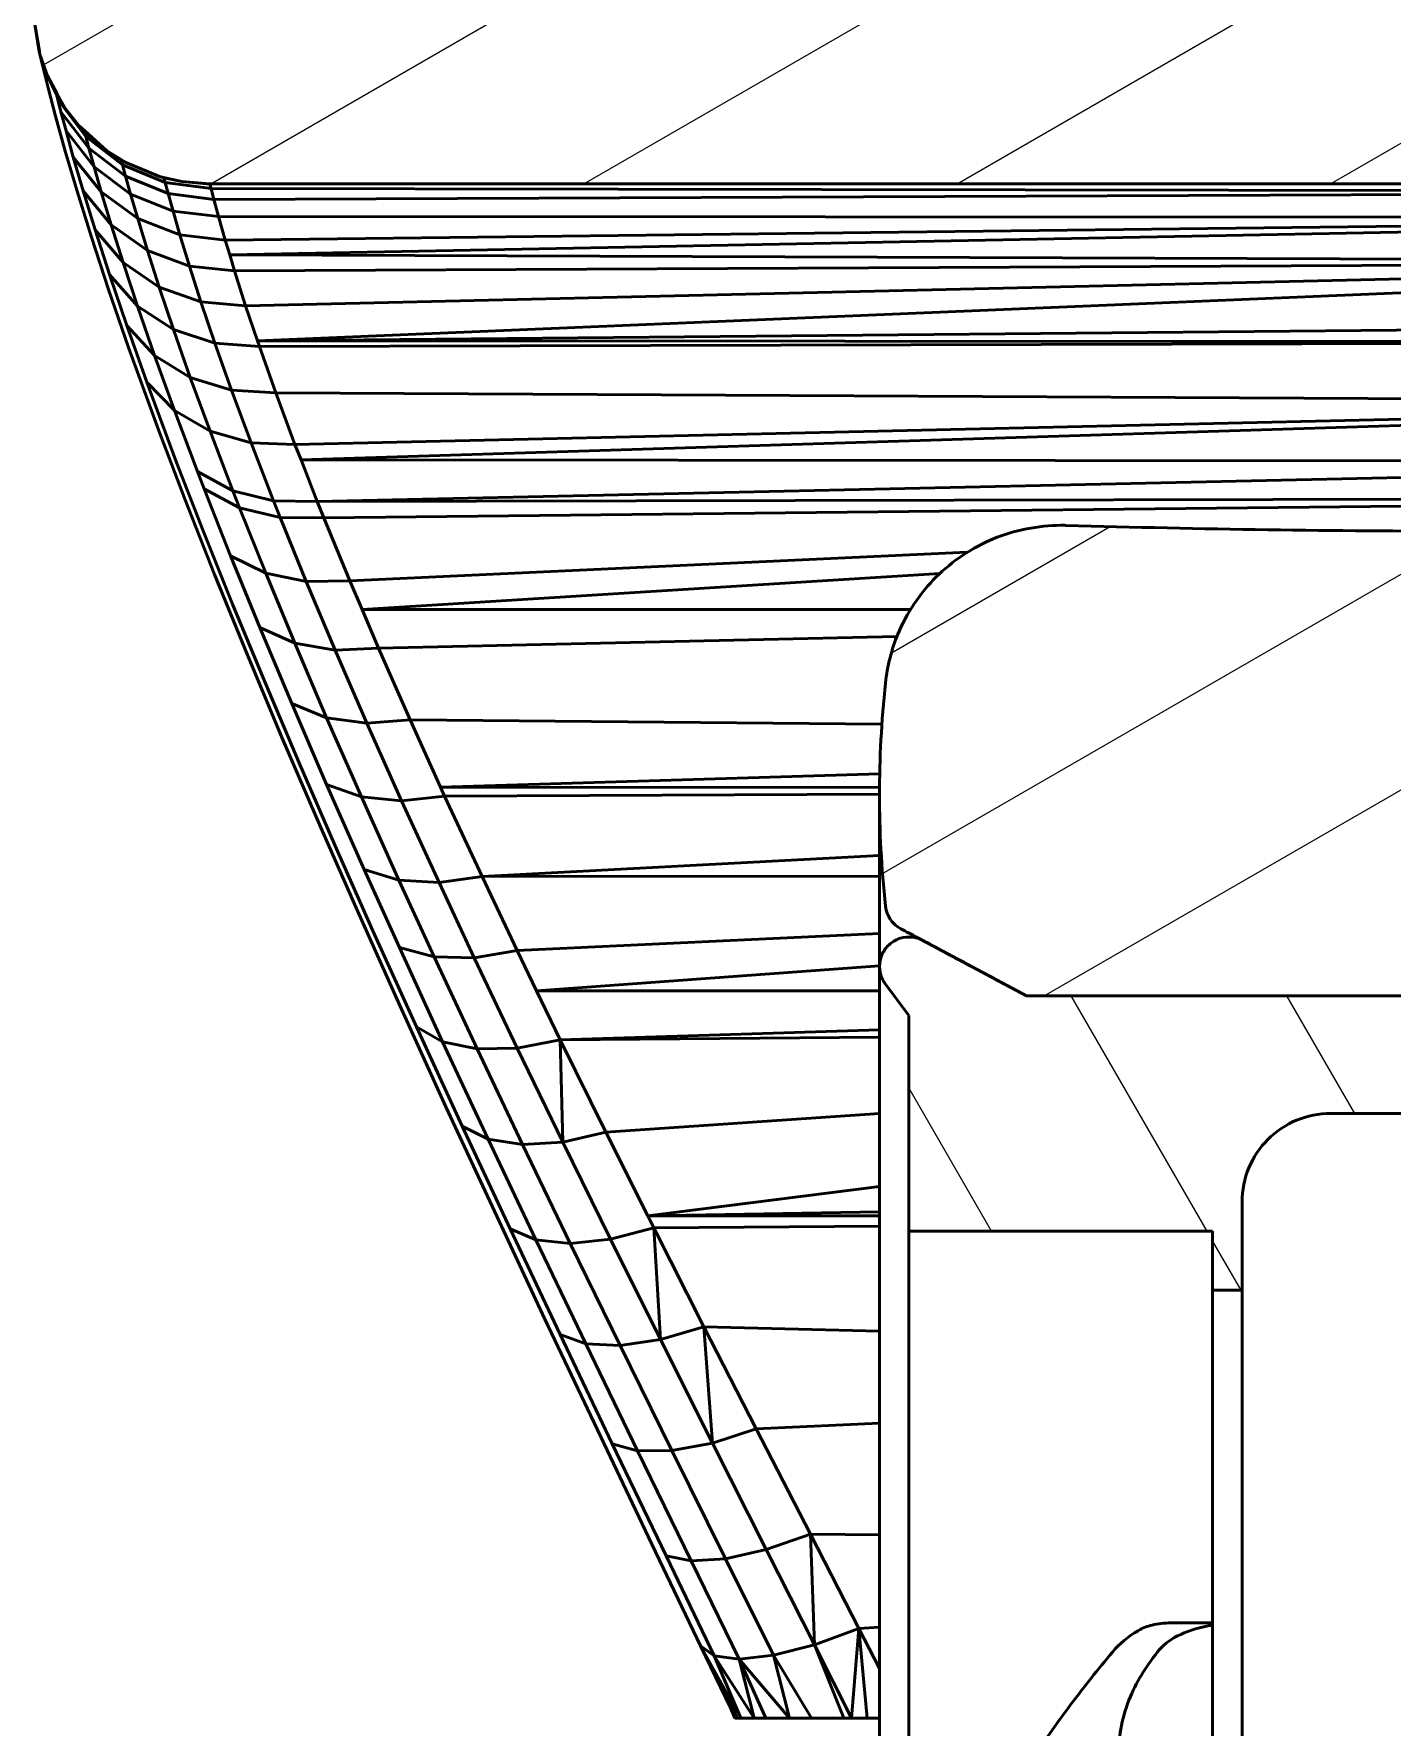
# Model space of a CAD drawing. Header units: millimetres. Extents: x -232 to 1390, y -69 to 653.
# Drawn here: x 88.99 to 112.1, y 298.16 to 326.96 of the extents above; entities that cross this region are included whole.
import ezdxf

# ---------------------------------------------------------------- set-up
doc = ezdxf.new("R2010")
doc.units = ezdxf.units.MM
doc.layers.add('Видимый контур (ГОСТ)', color=7, linetype='Continuous', lineweight=50)
doc.layers.add('Штриховка (ГОСТ)', color=7, linetype='Continuous', lineweight=18)
pattern_1 = [(30, (0, 0), (-1.5875, 2.74963), [])]

msp = doc.modelspace()

# ---------------------------------------------------------------- hatches: boundary and pattern name
at = {"layer": 'Штриховка (ГОСТ)'}
h = msp.add_hatch(dxfattribs=at)
h.set_pattern_fill('ANSI31', color=256, scale=25.4, angle=-15, style=0)
h.set_pattern_definition(pattern_1)
h.paths.add_polyline_path([(243.533, 332.223), (243.621, 332.092), (244.2, 331.053), (244.35, 330.694), (244.424, 330.362), (244.459, 330.201), (244.476, 329.93), (244.444, 329.639), (244.415, 329.363), (244.341, 329.101), (244.264, 328.939), (244.096, 328.587), (243.939, 328.364), (243.892, 328.317), (243.538, 327.96), (243.354, 327.828), (243.316, 327.802), (242.803, 327.553), (242.695, 327.521), (242.542, 327.477), (241.976, 327.412), (214.141, 327.412), (213.094, 327.346), (212.685, 327.269), (212.07, 327.153), (211.36, 326.938), (211.27, 326.9), (210.394, 326.53), (209.949, 326.272), (209.492, 326.008), (208.894, 325.571), (208.748, 325.439), (208.117, 324.866), (207.718, 324.401), (207.439, 324.075), (207.018, 323.464), (206.878, 323.206), (206.519, 322.542), (206.261, 321.88), (206.14, 321.571), (205.946, 320.856), (205.884, 320.468), (205.78, 319.824), (205.741, 319.012), (205.741, 315.86), (205.741, 313.661), (205.741, 312.003), (205.741, 311.233), (205.741, 309.84), (205.741, 308.694), (205.741, 307.715), (205.741, 306.779), (205.741, 305.899), (205.741, 305.113), (205.741, 304.395), (205.741, 303.412), (205.741, 302.731), (205.741, 302.09), (205.741, 301.479), (205.741, 299.59), (205.741, 298.979), (205.741, 298.419), (205.741, 298.386), (205.741, 298.317), (207.245, 298.317), (208.055, 298.317), (208.604, 298.317), (208.741, 298.317), (208.741, 298.633), (208.741, 299.276), (208.741, 301.2), (208.741, 301.843), (208.741, 302.515), (208.741, 303.229), (208.741, 304.234), (208.741, 304.989), (208.741, 305.816), (208.741, 306.744), (208.741, 307.712), (208.741, 308.755), (208.741, 309.986), (208.741, 311.498), (208.741, 312.32), (208.741, 314.166), (208.741, 316.675), (208.741, 320.412), (208.806, 321.131), (208.889, 321.444), (208.966, 321.736), (209.266, 322.393), (209.617, 322.911), (209.924, 323.23), (210.118, 323.432), (210.621, 323.804), (210.746, 323.867), (211.265, 324.13), (211.708, 324.267), (211.863, 324.314), (212.577, 324.408), (212.741, 324.412), (245.612, 324.412), (246.09, 324.45), (246.39, 324.531), (246.693, 324.613), (247.044, 324.775), (247.118, 324.827), (247.559, 325.129), (247.742, 325.308), (247.836, 325.398), (248.204, 325.902), (248.377, 326.247), (248.505, 326.669), (248.558, 326.845), (248.606, 327.228), (248.587, 327.447), (248.53, 328.102), (248.395, 328.543), (248.395, 328.543), (248.095, 329.524), (247.668, 330.545), (247.668, 330.545), (246.948, 332.269), (246.839, 332.45), (246.839, 332.45), (245.777, 334.221), (245.777, 334.221), (245.413, 334.829), (244.542, 335.9), (244.542, 335.9), (243.589, 337.073), (243.127, 337.514), (243.127, 337.514), (241.507, 339.06), (241.507, 339.06), (241.268, 339.288), (239.67, 340.512), (239.67, 340.512), (238.297, 341.564), (237.687, 341.951), (237.687, 341.951), (234.489, 343.979), (233.235, 344.648), (233.235, 344.648), (228.797, 347.019), (228.374, 347.214), (228.374, 347.214), (223.31, 349.546), (223.31, 349.546), (222.149, 350.081), (218.332, 351.61), (218.332, 351.61), (215.485, 352.751), (213.723, 353.335), (213.723, 353.335), (209.929, 354.593), (208.735, 354.96), (208.727, 354.962), (207.511, 355.295), (207.511, 352.19), (208.215, 351.985), (209.019, 351.734), (212.387, 350.657), (212.825, 350.5), (215.603, 349.505), (217.374, 348.8), (219.115, 348.107), (222.324, 346.718), (223.246, 346.319), (226.999, 344.559), (227.345, 344.384), (229.78, 343.144), (230.254, 342.903), (232.115, 341.867), (233.016, 341.365), (234.318, 340.564), (235.347, 339.931), (236.359, 339.237), (237.314, 338.582), (238.21, 337.888), (238.973, 337.298), (239.855, 336.518), (240.374, 336.059), (241.283, 335.123), (241.668, 334.726), (242.503, 333.698), (242.734, 333.414)])
h.paths.add_polyline_path([(124.773, 350.488), (126.323, 351.018), (128.575, 351.734), (129.378, 351.985), (129.955, 352.152), (130.083, 352.19), (130.083, 355.295), (129.915, 355.249), (128.867, 354.962), (128.859, 354.96), (127.665, 354.593), (123.87, 353.338), (123.87, 353.338), (122.243, 352.799), (119.262, 351.609), (119.262, 351.609), (115.59, 350.143), (114.285, 349.543), (114.285, 349.543), (109.22, 347.213), (109.219, 347.213), (108.797, 347.019), (105.902, 345.536), (104.357, 344.653), (104.357, 344.653), (101.684, 343.126), (99.917, 341.938), (99.917, 341.938), (98.302, 340.852), (97.91, 340.532), (97.91, 340.532), (96.094, 339.05), (96.093, 339.05), (95.589, 338.639), (94.481, 337.502), (94.481, 337.502), (93.4, 336.393), (93.042, 335.91), (93.042, 335.91), (91.798, 334.23), (91.798, 334.23), (91.622, 333.993), (90.793, 332.431), (90.793, 332.431), (90.176, 331.266), (89.921, 330.549), (89.921, 330.549), (89.206, 328.54), (89.206, 328.54), (89.096, 328.23), (88.989, 327.614), (88.988, 327.449), (88.987, 327.228), (89.081, 326.666), (89.09, 326.612), (89.217, 326.247), (89.386, 325.941), (89.518, 325.7), (89.758, 325.398), (89.855, 325.312), (90.224, 324.981), (90.474, 324.824), (90.55, 324.775), (91.127, 324.536), (91.2, 324.519), (91.504, 324.45), (91.982, 324.412), (124.853, 324.412), (125.57, 324.347), (125.731, 324.314), (125.885, 324.265), (126.418, 324.093), (126.849, 323.868), (126.973, 323.804), (127.549, 323.367), (127.674, 323.233), (127.976, 322.911), (128.31, 322.407), (128.375, 322.308), (128.627, 321.736), (128.701, 321.443), (128.804, 321.036), (128.853, 320.412), (128.853, 316.9), (128.853, 314.312), (128.853, 312.422), (128.853, 311.605), (128.853, 310.063), (128.853, 308.813), (128.853, 307.756), (128.853, 306.789), (128.853, 305.851), (128.853, 305.016), (128.853, 304.255), (128.853, 303.25), (128.853, 302.531), (128.853, 301.854), (128.853, 301.207), (128.853, 299.283), (128.853, 298.637), (128.853, 298.419), (128.853, 298.317), (129.538, 298.317), (131.853, 298.317), (131.853, 298.389), (131.853, 298.419), (131.853, 298.986), (131.853, 299.601), (131.853, 301.49), (131.853, 302.104), (131.853, 302.749), (131.853, 303.436), (131.853, 304.419), (131.853, 305.143), (131.853, 305.937), (131.853, 306.828), (131.853, 307.762), (131.853, 308.754), (131.853, 309.919), (131.853, 311.34), (131.853, 312.104), (131.853, 313.802), (131.853, 316.069), (131.853, 319.012), (131.788, 320.054), (131.716, 320.469), (131.648, 320.856), (131.354, 321.863), (130.941, 322.819), (130.721, 323.208), (130.576, 323.464), (129.965, 324.318), (129.883, 324.407), (129.258, 325.083), (128.848, 325.442), (128.7, 325.571), (127.842, 326.174), (127.648, 326.277), (126.922, 326.662), (126.325, 326.902), (126.233, 326.938), (125.223, 327.223), (124.91, 327.271), (124.194, 327.379), (123.453, 327.412), (95.618, 327.412), (95.346, 327.427), (94.9, 327.528), (94.79, 327.553), (94.539, 327.657), (94.247, 327.84), (94.056, 327.96), (93.853, 328.141), (93.709, 328.322), (93.498, 328.587), (93.367, 328.825), (93.328, 328.936), (93.179, 329.363), (93.134, 329.631), (93.135, 330.201), (93.17, 330.362), (93.244, 330.694), (93.394, 331.053), (94.063, 332.223), (94.16, 332.393), (95.051, 333.668), (95.082, 333.705), (96.083, 334.9), (96.307, 335.127), (97.272, 336.109), (97.739, 336.538), (99.228, 337.787), (99.377, 337.897), (100.986, 339.085), (101.23, 339.245), (103.063, 340.451), (103.27, 340.573), (105.476, 341.873), (105.78, 342.052), (107.817, 343.138), (108.865, 343.697), (110.252, 344.376), (112.146, 345.304), (115.269, 346.721), (115.903, 347.009), (119.583, 348.559), (120.218, 348.805), (123.034, 349.895)])
h.paths.add_polyline_path([(142.297, 346.317), (140.797, 346.317), (140.797, 346.283), (140.797, 344.875), (140.797, 315.317), (140.846, 315.008), (140.895, 314.699), (141.037, 314.42), (141.179, 314.141), (141.4, 313.92), (141.621, 313.699), (141.9, 313.557), (142.179, 313.415), (142.488, 313.366), (142.797, 313.317), (168.797, 313.317), (194.797, 313.317), (195.106, 313.366), (195.415, 313.415), (195.694, 313.557), (195.973, 313.699), (196.194, 313.92), (196.415, 314.141), (196.557, 314.42), (196.699, 314.699), (196.748, 315.008), (196.797, 315.317), (196.797, 344.875), (196.797, 346.283), (196.797, 346.317), (195.297, 346.317), (193.797, 346.317), (193.797, 346.283), (193.797, 344.895), (193.797, 316.817), (193.785, 316.74), (193.772, 316.662), (193.737, 316.593), (193.701, 316.523), (193.646, 316.468), (193.591, 316.412), (193.521, 316.377), (193.451, 316.341), (193.374, 316.329), (193.297, 316.317), (168.797, 316.317), (144.297, 316.317), (144.22, 316.329), (144.142, 316.341), (144.073, 316.377), (144.003, 316.412), (143.948, 316.468), (143.892, 316.523), (143.857, 316.593), (143.821, 316.662), (143.809, 316.74), (143.797, 316.817), (143.797, 344.895), (143.797, 346.317), (143.628, 346.317)])
h = msp.add_hatch(dxfattribs=at)
h.set_pattern_fill('ANSI31', color=256, scale=25.4, angle=-15, style=0)
h.set_pattern_definition(pattern_1)
edge = h.paths.add_edge_path()
edge.add_spline(control_points=[(123.276, 312.13), (123.344, 312.779), (123.376, 313.417), (123.376, 314.633), (123.344, 315.271), (123.276, 315.919)], knot_values=[7.808226, 7.808226, 7.808226, 7.808226, 7.990555, 7.990555, 8.172872, 8.172872, 8.172872, 8.172872], degree=3, periodic=0)
edge.add_spline(control_points=[(123.276, 315.919), (123.245, 316.206), (123.167, 316.503), (122.922, 317.094), (122.675, 317.464), (122.152, 317.987), (121.782, 318.234), (121.098, 318.518), (120.663, 318.604), (120.292, 318.604), (120.264, 318.604), (120.235, 318.604), (120.206, 318.603)], knot_values=[-0.413932, -0.413932, -0.413932, -0.413932, -0.333242, -0.333242, -0.222138, -0.222138, -0.11106, -0.11106, 0, 0, 0, 0.008562, 0.008562, 0.008562, 0.008562], degree=3, periodic=0)
edge.add_spline(control_points=[(120.206, 318.603), (117.901, 318.536), (115.622, 318.504), (111.129, 318.504), (108.85, 318.536), (106.546, 318.603)], knot_values=[69.302793, 69.302793, 69.302793, 69.302793, 69.976793, 69.976793, 70.650793, 70.650793, 70.650793, 70.650793], degree=3, periodic=0)
edge.add_spline(control_points=[(106.546, 318.603), (106.516, 318.604), (106.487, 318.604), (106.459, 318.604), (106.089, 318.604), (105.653, 318.518), (104.969, 318.234), (104.6, 317.987), (104.076, 317.464), (103.829, 317.094), (103.584, 316.503), (103.506, 316.206), (103.476, 315.919)], knot_values=[-0.008562, -0.008562, -0.008562, -0.008562, 0, 0, 0, 0.11106, 0.11106, 0.222138, 0.222138, 0.333242, 0.333242, 0.413932, 0.413932, 0.413932, 0.413932], degree=3, periodic=0)
edge.add_spline(control_points=[(103.476, 315.919), (103.407, 315.271), (103.376, 314.633), (103.376, 313.417), (103.407, 312.779), (103.476, 312.13)], knot_values=[2.480573, 2.480573, 2.480573, 2.480573, 2.66289, 2.66289, 2.845219, 2.845219, 2.845219, 2.845219], degree=3, periodic=0)
edge.add_spline(control_points=[(103.476, 312.13), (103.481, 312.083), (103.494, 312.033), (103.535, 311.935), (103.576, 311.873), (103.652, 311.797), (103.694, 311.765), (103.738, 311.742)], knot_values=[0.07914, 0.07914, 0.07914, 0.07914, 0.092591, 0.092591, 0.111111, 0.111111, 0.124936, 0.124936, 0.124936, 0.124936], degree=3, periodic=0)
edge.add_line((103.738, 311.742), (104.111, 311.542))
edge.add_line((104.111, 311.542), (105.876, 310.601))
edge.add_line((105.876, 310.601), (120.876, 310.601))
edge.add_line((120.876, 310.601), (122.64, 311.542))
edge.add_line((122.64, 311.542), (123.014, 311.742))
edge.add_spline(control_points=[(123.014, 311.742), (123.057, 311.765), (123.099, 311.797), (123.176, 311.873), (123.217, 311.935), (123.257, 312.033), (123.271, 312.083), (123.276, 312.13)], knot_values=[0.171332, 0.171332, 0.171332, 0.171332, 0.185156, 0.185156, 0.203676, 0.203676, 0.217127, 0.217127, 0.217127, 0.217127], degree=3, periodic=0)
edge = h.paths.add_edge_path()
edge.add_spline(control_points=[(123.276, 255.311), (123.344, 255.959), (123.376, 256.597), (123.376, 257.813), (123.344, 258.451), (123.276, 259.1)], knot_values=[2.480573, 2.480573, 2.480573, 2.480573, 2.66289, 2.66289, 2.845219, 2.845219, 2.845219, 2.845219], degree=3, periodic=0)
edge.add_spline(control_points=[(123.276, 259.1), (123.271, 259.147), (123.257, 259.197), (123.217, 259.295), (123.176, 259.357), (123.099, 259.433), (123.057, 259.465), (123.014, 259.488)], knot_values=[0.07914, 0.07914, 0.07914, 0.07914, 0.092591, 0.092591, 0.111111, 0.111111, 0.124936, 0.124936, 0.124936, 0.124936], degree=3, periodic=0)
edge.add_line((123.014, 259.488), (122.64, 259.688))
edge.add_line((122.64, 259.688), (120.876, 260.629))
edge.add_line((120.876, 260.629), (105.876, 260.629))
edge.add_line((105.876, 260.629), (104.111, 259.688))
edge.add_line((104.111, 259.688), (103.738, 259.488))
edge.add_spline(control_points=[(103.738, 259.488), (103.694, 259.465), (103.652, 259.433), (103.576, 259.357), (103.535, 259.295), (103.494, 259.197), (103.481, 259.147), (103.476, 259.1)], knot_values=[0.171332, 0.171332, 0.171332, 0.171332, 0.185156, 0.185156, 0.203676, 0.203676, 0.217127, 0.217127, 0.217127, 0.217127], degree=3, periodic=0)
edge.add_spline(control_points=[(103.476, 259.1), (103.407, 258.451), (103.376, 257.813), (103.376, 256.597), (103.407, 255.959), (103.476, 255.311)], knot_values=[7.808226, 7.808226, 7.808226, 7.808226, 7.990555, 7.990555, 8.172872, 8.172872, 8.172872, 8.172872], degree=3, periodic=0)
edge.add_spline(control_points=[(103.476, 255.311), (103.506, 255.024), (103.584, 254.727), (103.829, 254.136), (104.076, 253.767), (104.6, 253.243), (104.969, 252.996), (105.653, 252.712), (106.089, 252.626), (106.459, 252.626), (106.487, 252.626), (106.516, 252.626), (106.546, 252.627)], knot_values=[-0.413932, -0.413932, -0.413932, -0.413932, -0.333242, -0.333242, -0.222138, -0.222138, -0.11106, -0.11106, 0, 0, 0, 0.008562, 0.008562, 0.008562, 0.008562], degree=3, periodic=0)
edge.add_spline(control_points=[(106.546, 252.627), (108.85, 252.694), (111.129, 252.726), (115.622, 252.726), (117.901, 252.694), (120.206, 252.627)], knot_values=[69.302793, 69.302793, 69.302793, 69.302793, 69.976793, 69.976793, 70.650793, 70.650793, 70.650793, 70.650793], degree=3, periodic=0)
edge.add_spline(control_points=[(120.206, 252.627), (120.235, 252.626), (120.264, 252.626), (120.292, 252.626), (120.663, 252.626), (121.098, 252.712), (121.782, 252.996), (122.152, 253.243), (122.675, 253.767), (122.922, 254.136), (123.167, 254.727), (123.245, 255.024), (123.276, 255.311)], knot_values=[-0.008562, -0.008562, -0.008562, -0.008562, 0, 0, 0, 0.11106, 0.11106, 0.222138, 0.222138, 0.333242, 0.333242, 0.413932, 0.413932, 0.413932, 0.413932], degree=3, periodic=0)
h = msp.add_hatch(dxfattribs=at)
h.set_pattern_fill('ANSI31', color=256, scale=25.4, angle=75.0002, style=0)
h.set_pattern_definition([(120.0002, (0, 0), (-2.749626, -1.587508), [])])
edge = h.paths.add_edge_path()
edge.add_line((103.876, 306.598), (109.043, 306.598))
edge.add_line((109.043, 306.598), (109.043, 305.597))
edge.add_line((109.043, 305.597), (109.543, 305.597))
edge.add_line((109.543, 305.597), (109.543, 307.098))
edge.add_spline(control_points=[(109.543, 307.098), (109.543, 307.284), (109.587, 307.502), (109.729, 307.844), (109.852, 308.029), (110.114, 308.291), (110.298, 308.414), (110.641, 308.556), (110.858, 308.6), (111.043, 308.6)], knot_values=[-0.222225, -0.222225, -0.222225, -0.222225, -0.166634, -0.166634, -0.111066, -0.111066, -0.055524, -0.055524, 0, 0, 0, 0], degree=3, periodic=0)
edge.add_line((111.043, 308.6), (122.876, 308.6))
edge.add_line((122.876, 308.6), (122.876, 310.268))
edge.add_line((122.876, 310.268), (123.275, 310.8))
edge.add_spline(control_points=[(123.275, 310.8), (123.301, 310.835), (123.322, 310.873), (123.361, 310.967), (123.376, 311.039), (123.376, 311.163), (123.361, 311.235), (123.314, 311.35), (123.273, 311.411), (123.186, 311.498), (123.124, 311.54), (123.01, 311.587), (122.937, 311.601), (122.876, 311.601), (122.814, 311.601), (122.741, 311.587), (122.67, 311.557), (122.655, 311.55), (122.64, 311.542)], knot_values=[-0.104397, -0.104397, -0.104397, -0.104397, -0.092594, -0.092594, -0.074068, -0.074068, -0.055543, -0.055543, -0.037023, -0.037023, -0.018509, -0.018509, 0, 0, 0, 0.018509, 0.018509, 0.023198, 0.023198, 0.023198, 0.023198], degree=3, periodic=0)
edge.add_line((122.64, 311.542), (120.876, 310.601))
edge.add_line((120.876, 310.601), (105.876, 310.601))
edge.add_line((105.876, 310.601), (104.111, 311.542))
edge.add_spline(control_points=[(104.111, 311.542), (104.096, 311.55), (104.081, 311.557), (104.01, 311.587), (103.937, 311.601), (103.876, 311.601), (103.814, 311.601), (103.741, 311.587), (103.627, 311.54), (103.566, 311.498), (103.478, 311.411), (103.437, 311.35), (103.39, 311.235), (103.376, 311.163), (103.376, 311.039), (103.39, 310.967), (103.429, 310.873), (103.45, 310.835), (103.476, 310.8)], knot_values=[-0.023198, -0.023198, -0.023198, -0.023198, -0.018509, -0.018509, 0, 0, 0, 0.018509, 0.018509, 0.037023, 0.037023, 0.055543, 0.055543, 0.074068, 0.074068, 0.092594, 0.092594, 0.104397, 0.104397, 0.104397, 0.104397], degree=3, periodic=0)
edge.add_line((103.476, 310.8), (103.876, 310.268))
edge.add_line((103.876, 310.268), (103.876, 306.598))
edge = h.paths.add_edge_path()
edge.add_line((109.043, 264.632), (103.876, 264.632))
edge.add_line((103.876, 264.632), (103.876, 260.962))
edge.add_line((103.876, 260.962), (103.476, 260.43))
edge.add_spline(control_points=[(103.476, 260.43), (103.45, 260.395), (103.429, 260.357), (103.39, 260.263), (103.376, 260.191), (103.376, 260.067), (103.39, 259.995), (103.437, 259.88), (103.478, 259.819), (103.566, 259.732), (103.627, 259.69), (103.741, 259.643), (103.814, 259.629), (103.876, 259.629), (103.937, 259.629), (104.01, 259.643), (104.081, 259.673), (104.096, 259.68), (104.111, 259.688)], knot_values=[-0.104397, -0.104397, -0.104397, -0.104397, -0.092594, -0.092594, -0.074068, -0.074068, -0.055543, -0.055543, -0.037023, -0.037023, -0.018509, -0.018509, 0, 0, 0, 0.018509, 0.018509, 0.023198, 0.023198, 0.023198, 0.023198], degree=3, periodic=0)
edge.add_line((104.111, 259.688), (105.876, 260.629))
edge.add_line((105.876, 260.629), (120.876, 260.629))
edge.add_line((120.876, 260.629), (122.64, 259.688))
edge.add_spline(control_points=[(122.64, 259.688), (122.655, 259.68), (122.67, 259.673), (122.741, 259.643), (122.814, 259.629), (122.876, 259.629), (122.937, 259.629), (123.01, 259.643), (123.124, 259.69), (123.186, 259.732), (123.273, 259.819), (123.314, 259.88), (123.361, 259.995), (123.376, 260.067), (123.376, 260.191), (123.361, 260.263), (123.322, 260.357), (123.301, 260.395), (123.275, 260.43)], knot_values=[-0.023198, -0.023198, -0.023198, -0.023198, -0.018509, -0.018509, 0, 0, 0, 0.018509, 0.018509, 0.037023, 0.037023, 0.055543, 0.055543, 0.074068, 0.074068, 0.092594, 0.092594, 0.104397, 0.104397, 0.104397, 0.104397], degree=3, periodic=0)
edge.add_line((123.275, 260.43), (122.876, 260.962))
edge.add_line((122.876, 260.962), (122.876, 262.63))
edge.add_line((122.876, 262.63), (111.043, 262.63))
edge.add_spline(control_points=[(111.043, 262.63), (110.858, 262.63), (110.641, 262.674), (110.298, 262.816), (110.114, 262.939), (109.852, 263.201), (109.729, 263.386), (109.587, 263.728), (109.543, 263.946), (109.543, 264.132)], knot_values=[0, 0, 0, 0, 0.055524, 0.055524, 0.111066, 0.111066, 0.166634, 0.166634, 0.222225, 0.222225, 0.222225, 0.222225], degree=3, periodic=0)
edge.add_line((109.543, 264.132), (109.543, 265.633))
edge.add_line((109.543, 265.633), (109.043, 265.633))
edge.add_line((109.043, 265.633), (109.043, 264.632))

# ---------------------------------------------------------------- linework, layer by layer
at = {"layer": 'Видимый контур (ГОСТ)'}
for p, q in [((88.987, 327.228), (89.081, 326.666)), ((88.987, 327.228), (89.077, 326.662)), ((89.098, 326.573), (89.077, 326.662)), ((89.09, 326.612), (89.077, 326.662)), ((89.081, 326.666), (89.09, 326.612)), ((89.09, 326.612), (89.217, 326.247)), ((89.15, 326.36), (89.098, 326.573)), ((89.236, 326.023), (89.15, 326.36)), ((89.217, 326.247), (89.386, 325.941)), ((89.372, 325.93), (89.217, 326.247)), ((89.357, 325.564), (89.236, 326.023)), ((89.394, 325.844), (89.372, 325.93)), ((89.518, 325.7), (89.372, 325.93)), ((89.386, 325.941), (89.518, 325.7)), ((89.448, 325.638), (89.394, 325.844)), ((89.394, 325.844), (89.87, 325.218)), ((89.523, 324.969), (89.357, 325.564)), ((89.535, 325.312), (89.448, 325.638)), ((89.448, 325.638), (89.924, 325.018)), ((89.518, 325.7), (89.758, 325.398)), ((89.659, 324.868), (89.535, 325.312)), ((89.535, 325.312), (90.011, 324.704)), ((89.758, 325.398), (89.855, 325.312)), ((89.848, 325.301), (89.758, 325.398)), ((89.87, 325.218), (89.848, 325.301)), ((90.224, 324.981), (89.848, 325.301)), ((89.855, 325.312), (90.224, 324.981)), ((89.924, 325.018), (89.87, 325.218)), ((89.87, 325.218), (90.493, 324.737)), ((89.723, 324.289), (89.523, 324.969)), ((90.011, 324.704), (89.924, 325.018)), ((89.924, 325.018), (90.546, 324.544)), ((90.224, 324.981), (90.474, 324.824)), ((90.472, 324.817), (90.224, 324.981)), ((89.827, 324.291), (89.659, 324.868)), ((89.659, 324.868), (90.135, 324.274)), ((90.135, 324.274), (90.011, 324.704)), ((90.011, 324.704), (90.632, 324.239)), ((90.493, 324.737), (90.472, 324.817)), ((90.55, 324.775), (90.472, 324.817)), ((90.474, 324.824), (90.55, 324.775)), ((90.546, 324.544), (90.493, 324.737)), ((90.493, 324.737), (91.221, 324.435)), ((90.55, 324.775), (91.127, 324.536)), ((90.632, 324.239), (90.546, 324.544)), ((90.546, 324.544), (91.272, 324.246)), ((91.127, 324.536), (91.2, 324.519)), ((91.2, 324.513), (91.127, 324.536)), ((91.2, 324.519), (91.504, 324.45)), ((91.221, 324.435), (91.2, 324.513)), ((91.504, 324.45), (91.2, 324.513)), ((91.272, 324.246), (91.221, 324.435)), ((91.221, 324.435), (92.002, 324.332)), ((91.504, 324.45), (91.982, 324.412)), ((91.504, 324.45), (91.982, 324.409)), ((124.853, 324.412), (91.982, 324.412)), ((91.982, 324.409), (91.982, 324.412)), ((124.853, 324.412), (91.982, 324.409)), ((92.002, 324.332), (91.982, 324.409)), ((92.051, 324.147), (92.002, 324.332)), ((124.853, 324.28), (92.002, 324.332)), ((89.968, 323.504), (89.723, 324.289)), ((90.03, 323.631), (89.827, 324.291)), ((89.827, 324.291), (90.303, 323.715)), ((90.303, 323.715), (90.135, 324.274)), ((90.135, 324.274), (90.754, 323.822)), ((90.754, 323.822), (90.632, 324.239)), ((90.632, 324.239), (91.355, 323.949)), ((91.272, 324.246), (91.355, 323.949)), ((91.272, 324.246), (92.051, 324.147)), ((124.853, 324.28), (92.051, 324.147)), ((92.062, 324.105), (92.051, 324.147)), ((92.131, 323.854), (92.062, 324.105)), ((90.919, 323.28), (90.754, 323.822)), ((90.754, 323.822), (91.473, 323.542)), ((91.473, 323.542), (91.355, 323.949)), ((91.355, 323.949), (92.131, 323.854)), ((92.245, 323.454), (92.131, 323.854)), ((124.853, 323.837), (92.131, 323.854)), ((124.853, 323.837), (92.245, 323.454)), ((92.32, 323.206), (124.853, 323.837)), ((90.259, 322.617), (89.968, 323.504)), ((90.275, 322.868), (90.03, 323.631)), ((90.03, 323.631), (90.505, 323.075)), ((90.505, 323.075), (90.303, 323.715)), ((90.303, 323.715), (90.919, 323.28)), ((91.473, 323.542), (91.635, 323.013)), ((91.473, 323.542), (92.245, 323.454)), ((92.32, 323.206), (92.245, 323.454)), ((91.119, 322.657), (90.919, 323.28)), ((90.919, 323.28), (91.635, 323.013)), ((92.401, 322.934), (92.32, 323.206)), ((124.853, 323.088), (92.32, 323.206)), ((90.567, 322.004), (90.275, 322.868)), ((90.275, 322.868), (90.75, 322.333)), ((90.75, 322.333), (90.505, 323.075)), ((90.505, 323.075), (91.119, 322.657)), ((91.83, 322.405), (91.635, 323.013)), ((91.635, 323.013), (92.401, 322.934)), ((124.853, 323.088), (92.401, 322.934)), ((92.591, 322.337), (92.401, 322.934)), ((124.853, 323.088), (92.591, 322.337)), ((92.791, 321.744), (124.853, 323.088)), ((90.599, 321.629), (90.259, 322.617)), ((91.361, 321.936), (91.119, 322.657)), ((91.119, 322.657), (91.83, 322.405)), ((91.041, 321.493), (90.75, 322.333)), ((90.75, 322.333), (91.361, 321.936)), ((91.83, 322.405), (92.068, 321.701)), ((91.83, 322.405), (92.591, 322.337)), ((92.791, 321.744), (92.591, 322.337)), ((90.908, 321.041), (90.567, 322.004)), ((90.567, 322.004), (91.041, 321.493)), ((92.791, 321.744), (124.853, 322.037)), ((91.649, 321.118), (91.361, 321.936)), ((91.361, 321.936), (92.068, 321.701)), ((92.824, 321.645), (92.791, 321.744)), ((92.791, 321.744), (124.853, 321.724)), ((124.853, 321.724), (92.824, 321.645)), ((90.992, 320.541), (90.599, 321.629)), ((91.38, 320.555), (91.041, 321.493)), ((91.041, 321.493), (91.649, 321.118)), ((92.351, 320.902), (92.068, 321.701)), ((92.068, 321.701), (92.824, 321.645)), ((93.102, 320.86), (92.824, 321.645)), ((91.301, 319.978), (90.908, 321.041)), ((90.908, 321.041), (91.38, 320.555)), ((91.985, 320.203), (91.649, 321.118)), ((91.649, 321.118), (92.351, 320.902)), ((92.683, 320.008), (92.351, 320.902)), ((92.351, 320.902), (93.102, 320.86)), ((93.43, 319.981), (93.102, 320.86)), ((124.853, 320.694), (93.102, 320.86)), ((91.771, 319.519), (91.38, 320.555)), ((91.38, 320.555), (91.985, 320.203)), ((124.853, 320.694), (93.43, 319.981)), ((93.533, 319.717), (124.853, 320.694)), ((91.108, 320.229), (90.992, 320.541)), ((91.561, 319.038), (91.108, 320.229)), ((91.416, 319.674), (91.301, 319.978)), ((92.373, 319.192), (91.985, 320.203)), ((91.985, 320.203), (92.683, 320.008)), ((92.683, 320.008), (93.067, 319.018)), ((92.683, 320.008), (93.43, 319.981)), ((93.533, 319.717), (93.43, 319.981)), ((93.809, 319.009), (93.533, 319.717)), ((93.533, 319.717), (124.853, 319.693)), ((93.809, 319.009), (124.853, 319.693)), ((91.868, 318.509), (91.416, 319.674)), ((91.886, 319.222), (91.771, 319.519)), ((91.771, 319.519), (92.373, 319.192)), ((92.335, 318.084), (91.886, 319.222)), ((91.886, 319.222), (92.487, 318.901)), ((92.487, 318.901), (92.373, 319.192)), ((92.373, 319.192), (93.067, 319.018)), ((92.063, 317.766), (91.561, 319.038)), ((92.933, 317.79), (92.487, 318.901)), ((92.487, 318.901), (93.18, 318.734)), ((93.18, 318.734), (93.067, 319.018)), ((93.067, 319.018), (93.809, 319.009)), ((124.853, 319.071), (93.809, 319.009)), ((93.921, 318.73), (93.809, 319.009)), ((124.853, 319.071), (93.921, 318.73)), ((93.623, 317.646), (93.18, 318.734)), ((93.18, 318.734), (93.921, 318.73)), ((94.361, 317.661), (93.921, 318.73)), ((92.367, 317.264), (91.868, 318.509)), ((92.832, 316.866), (92.335, 318.084)), ((92.335, 318.084), (92.933, 317.79)), ((104.867, 318.147), (94.361, 317.661)), ((92.614, 316.414), (92.063, 317.766)), ((93.427, 316.599), (92.933, 317.79)), ((92.933, 317.79), (93.623, 317.646)), ((94.571, 317.17), (104.401, 317.787)), ((93.623, 317.646), (94.361, 317.661)), ((93.623, 317.646), (94.115, 316.48)), ((94.571, 317.17), (94.361, 317.661)), ((92.915, 315.94), (92.367, 317.264)), ((94.571, 317.17), (103.902, 317.173)), ((94.85, 316.515), (94.571, 317.17)), ((93.376, 315.571), (92.832, 316.866)), ((92.832, 316.866), (93.427, 316.599)), ((93.969, 315.331), (93.427, 316.599)), ((93.427, 316.599), (94.115, 316.48)), ((103.671, 316.711), (94.85, 316.515)), ((93.214, 314.984), (92.614, 316.414)), ((94.115, 316.48), (94.85, 316.515)), ((94.655, 315.237), (94.115, 316.48)), ((95.388, 315.294), (94.85, 316.515)), ((93.51, 314.538), (92.915, 315.94)), ((93.969, 314.198), (93.376, 315.571)), ((93.376, 315.571), (93.969, 315.331)), ((94.56, 313.987), (93.969, 315.331)), ((93.969, 315.331), (94.655, 315.237)), ((94.655, 315.237), (95.388, 315.294)), ((94.655, 315.237), (95.244, 313.919)), ((95.907, 314.15), (95.388, 315.294)), ((103.416, 315.224), (95.388, 315.294)), ((93.863, 313.477), (93.214, 314.984)), ((94.154, 313.059), (93.51, 314.538)), ((95.907, 314.15), (103.379, 314.379)), ((94.61, 312.749), (93.969, 314.198)), ((93.969, 314.198), (94.56, 313.987)), ((95.198, 312.567), (94.56, 313.987)), ((94.56, 313.987), (95.244, 313.919)), ((95.244, 313.919), (95.976, 313.998)), ((95.976, 313.998), (95.907, 314.15)), ((95.907, 314.15), (103.376, 314.144)), ((103.376, 314.031), (95.976, 313.998)), ((96.613, 312.628), (95.976, 313.998)), ((103.376, 314.025), (103.376, 311.101)), ((95.881, 312.526), (95.244, 313.919)), ((94.47, 312.096), (93.863, 313.477)), ((94.756, 311.704), (94.154, 313.059)), ((96.613, 312.628), (103.376, 312.987)), ((95.209, 311.421), (94.61, 312.749)), ((94.61, 312.749), (95.198, 312.567)), ((95.796, 311.266), (95.198, 312.567)), ((95.198, 312.567), (95.881, 312.526)), ((95.881, 312.526), (96.613, 312.628)), ((96.478, 311.249), (95.881, 312.526)), ((103.376, 312.637), (96.613, 312.628)), ((97.21, 311.371), (96.613, 312.628)), ((95.214, 310.434), (94.47, 312.096)), ((95.495, 310.073), (94.756, 311.704)), ((103.376, 311.659), (97.21, 311.371)), ((95.943, 309.821), (95.209, 311.421)), ((95.209, 311.421), (95.796, 311.266)), ((96.478, 311.249), (97.21, 311.371)), ((97.541, 310.688), (97.21, 311.371)), ((105.876, 310.601), (104.111, 311.542)), ((96.529, 309.697), (95.796, 311.266)), ((95.796, 311.266), (96.478, 311.249)), ((96.478, 311.249), (97.212, 309.709)), ((97.541, 310.688), (103.376, 311.11)), ((103.376, 311.101), (103.376, 260.129)), ((103.476, 310.8), (103.876, 310.268)), ((97.944, 309.855), (97.541, 310.688)), ((97.541, 310.688), (103.376, 310.686)), ((120.876, 310.601), (105.876, 310.601)), ((105.876, 310.601), (120.876, 310.601)), ((95.999, 308.714), (95.214, 310.434)), ((103.876, 310.268), (103.876, 306.598)), ((96.273, 308.384), (95.495, 310.073)), ((95.495, 310.073), (95.943, 309.821)), ((97.944, 309.855), (103.376, 310.021)), ((103.376, 309.9), (97.944, 309.855)), ((96.718, 308.164), (95.943, 309.821)), ((95.943, 309.821), (96.529, 309.697)), ((96.529, 309.697), (97.212, 309.709)), ((97.302, 308.072), (96.529, 309.697)), ((97.212, 309.709), (97.944, 309.855)), ((97.985, 308.112), (97.212, 309.709)), ((98.72, 308.283), (97.944, 309.855)), ((97.944, 309.855), (97.985, 308.112)), ((96.823, 306.937), (95.999, 308.714)), ((103.376, 308.602), (98.72, 308.283)), ((111.043, 308.6), (122.876, 308.6)), ((97.089, 306.638), (96.273, 308.384)), ((96.273, 308.384), (96.718, 308.164)), ((97.985, 308.112), (98.72, 308.283)), ((99.433, 306.859), (98.72, 308.283)), ((97.53, 306.452), (96.718, 308.164)), ((96.718, 308.164), (97.302, 308.072)), ((97.302, 308.072), (97.985, 308.112)), ((98.113, 306.391), (97.302, 308.072)), ((97.985, 308.112), (98.798, 306.461)), ((99.433, 306.859), (103.376, 307.358)), ((109.543, 305.597), (109.543, 307.098)), ((97.683, 305.104), (96.823, 306.937)), ((99.433, 306.859), (103.376, 306.926)), ((99.535, 306.655), (99.433, 306.859)), ((99.433, 306.859), (103.376, 306.858)), ((97.942, 304.838), (97.089, 306.638)), ((97.089, 306.638), (97.53, 306.452)), ((98.378, 304.684), (97.53, 306.452)), ((97.53, 306.452), (98.113, 306.391)), ((98.113, 306.391), (98.798, 306.461)), ((98.798, 306.461), (99.535, 306.655)), ((99.647, 304.755), (98.798, 306.461)), ((103.376, 306.685), (99.535, 306.655)), ((100.388, 304.973), (99.535, 306.655)), ((99.535, 306.655), (99.647, 304.755)), ((103.876, 306.598), (109.043, 306.598)), ((103.876, 306.598), (103.876, 289.551)), ((109.043, 306.598), (109.043, 305.597)), ((98.961, 304.656), (98.113, 306.391)), ((109.043, 305.597), (109.543, 305.597)), ((109.043, 305.597), (109.043, 296.378)), ((109.543, 305.597), (109.543, 295.591)), ((98.577, 303.217), (97.683, 305.104)), ((98.828, 302.983), (97.942, 304.838)), ((97.942, 304.838), (98.378, 304.684)), ((98.961, 304.656), (99.647, 304.755)), ((99.647, 304.755), (100.388, 304.973)), ((100.532, 302.995), (99.647, 304.755)), ((101.277, 303.236), (100.388, 304.973)), ((100.388, 304.973), (100.532, 302.995)), ((103.376, 304.896), (100.388, 304.973)), ((99.26, 302.864), (98.378, 304.684)), ((98.378, 304.684), (98.961, 304.656)), ((99.843, 302.868), (98.961, 304.656)), ((103.376, 303.335), (101.277, 303.236)), ((99.502, 301.276), (98.577, 303.217)), ((99.744, 301.076), (98.828, 302.983)), ((98.828, 302.983), (99.26, 302.864)), ((99.843, 302.868), (100.532, 302.995)), ((100.532, 302.995), (101.277, 303.236)), ((100.532, 302.995), (101.449, 301.183)), ((101.548, 302.709), (101.277, 303.236)), ((99.26, 302.864), (99.843, 302.868)), ((100.173, 300.991), (99.26, 302.864)), ((100.756, 301.027), (99.843, 302.868)), ((102.199, 301.445), (101.548, 302.709)), ((100.327, 299.545), (99.502, 301.276)), ((101.449, 301.183), (102.199, 301.445)), ((103.025, 299.842), (102.199, 301.445)), ((102.199, 301.445), (102.269, 299.563)), ((103.376, 301.435), (102.199, 301.445)), ((100.561, 299.375), (99.744, 301.076)), ((99.744, 301.076), (100.173, 300.991)), ((100.173, 300.991), (100.756, 301.027)), ((100.987, 299.319), (100.173, 300.991)), ((100.756, 301.027), (101.449, 301.183)), ((101.571, 299.384), (100.756, 301.027)), ((102.269, 299.563), (101.449, 301.183)), ((102.269, 299.563), (103.025, 299.842)), ((102.899, 298.317), (103.025, 299.842)), ((103.376, 299.865), (103.025, 299.842)), ((103.167, 298.317), (103.025, 299.842)), ((103.376, 299.158), (103.025, 299.842)), ((109.043, 299.937), (108.374, 299.937)), ((100.327, 299.545), (100.561, 299.375)), ((100.327, 299.545), (100.952, 298.317)), ((101.018, 298.317), (100.327, 299.545)), ((100.327, 299.545), (100.925, 298.317)), ((101.571, 299.384), (102.269, 299.563)), ((102.767, 298.317), (102.269, 299.563)), ((102.269, 299.563), (102.899, 298.317)), ((100.561, 299.375), (100.987, 299.319)), ((101.018, 298.317), (100.561, 299.375)), ((100.561, 299.375), (101.242, 298.317)), ((100.987, 299.319), (101.571, 299.384)), ((101.242, 298.317), (100.987, 299.319)), ((101.443, 298.317), (100.987, 299.319)), ((101.844, 298.317), (100.987, 299.319)), ((101.844, 298.317), (101.571, 299.384)), ((102.221, 298.317), (101.571, 299.384)), ((100.845, 298.481), (100.912, 298.317)), ((100.912, 298.317), (100.925, 298.317)), ((100.925, 298.317), (100.952, 298.317)), ((100.952, 298.317), (101.018, 298.317)), ((101.018, 298.317), (101.079, 298.317)), ((101.079, 298.317), (101.242, 298.317)), ((101.242, 298.317), (101.443, 298.317)), ((101.443, 298.317), (101.477, 298.317)), ((101.477, 298.317), (101.844, 298.317)), ((101.844, 298.317), (102.104, 298.317)), ((102.104, 298.317), (102.221, 298.317)), ((102.221, 298.317), (102.767, 298.317)), ((102.767, 298.317), (102.899, 298.317)), ((102.899, 298.317), (103.167, 298.317)), ((103.167, 298.317), (103.376, 298.317))]:
    msp.add_line(p, q, dxfattribs=at)
msp.add_ellipse((109.555, 299.229), major_axis=(-1.511, 0.006), ratio=0.468687, start_param=5.059283, end_param=5.914777, dxfattribs=at)
for points, knots in [([(106.546, 318.603), (106.516, 318.604), (106.487, 318.604), (106.459, 318.604), (106.089, 318.604), (105.653, 318.518), (104.969, 318.234), (104.6, 317.987), (104.076, 317.464), (103.829, 317.094), (103.584, 316.503), (103.506, 316.206), (103.476, 315.919)], [-0.0085624, -0.0085624, -0.0085624, -0.0085624, 0, 0, 0, 0.1110599, 0.1110599, 0.2221384, 0.2221384, 0.3332417, 0.3332417, 0.4139323, 0.4139323, 0.4139323, 0.4139323]), ([(120.206, 318.603), (117.901, 318.536), (115.622, 318.504), (111.129, 318.504), (108.85, 318.536), (106.546, 318.603)], [69.302793, 69.302793, 69.302793, 69.302793, 69.976793, 69.976793, 70.650793, 70.650793, 70.650793, 70.650793]), ([(103.476, 315.919), (103.407, 315.271), (103.376, 314.633), (103.376, 313.417), (103.407, 312.779), (103.476, 312.13)], [2.4805731, 2.4805731, 2.4805731, 2.4805731, 2.6628902, 2.6628902, 2.8452193, 2.8452193, 2.8452193, 2.8452193]), ([(103.476, 312.13), (103.481, 312.083), (103.494, 312.033), (103.535, 311.935), (103.576, 311.873), (103.652, 311.797), (103.694, 311.765), (103.738, 311.742)], [0.07913999, 0.07913999, 0.07913999, 0.07913999, 0.09259092, 0.09259092, 0.1111107, 0.1111107, 0.1249356, 0.1249356, 0.1249356, 0.1249356]), ([(104.111, 311.542), (104.096, 311.55), (104.081, 311.557), (104.01, 311.587), (103.937, 311.601), (103.876, 311.601), (103.814, 311.601), (103.741, 311.587), (103.627, 311.54), (103.566, 311.498), (103.478, 311.411), (103.437, 311.35), (103.39, 311.235), (103.376, 311.163), (103.376, 311.039), (103.39, 310.967), (103.429, 310.873), (103.45, 310.835), (103.476, 310.8)], [-0.023198, -0.023198, -0.023198, -0.023198, -0.0185089, -0.0185089, 0, 0, 0, 0.0185089, 0.0185089, 0.0370227, 0.0370227, 0.0555428, 0.0555428, 0.0740681, 0.0740681, 0.0925936, 0.0925936, 0.1043967, 0.1043967, 0.1043967, 0.1043967]), ([(109.543, 307.098), (109.543, 307.284), (109.587, 307.502), (109.729, 307.844), (109.852, 308.029), (110.114, 308.291), (110.298, 308.414), (110.641, 308.556), (110.858, 308.6), (111.043, 308.6)], [-0.2222252, -0.2222252, -0.2222252, -0.2222252, -0.166634, -0.166634, -0.1110664, -0.1110664, -0.0555236, -0.0555236, 0, 0, 0, 0]), ([(107.774, 299.803), (107.785, 299.81), (107.796, 299.816), (107.881, 299.86), (107.962, 299.888), (108.154, 299.928), (108.264, 299.937), (108.374, 299.937)], [-0.06436315, -0.06436315, -0.06436315, -0.06436315, -0.06004205, -0.06004205, -0.03302163, -0.03302163, -0.000001, -0.000001, -0.000001, -0.000001]), ([(107.339, 299.44), (107.094, 299.148), (106.86, 298.854), (106.416, 298.261), (106.205, 297.962), (105.831, 297.393), (105.664, 297.124), (105.506, 296.853)], [5.9226718, 5.9226718, 5.9226718, 5.9226718, 5.959098, 5.959098, 5.9955243, 5.9955243, 6.0278734, 6.0278734, 6.0278734, 6.0278734]), ([(107.597, 296.853), (107.493, 297.147), (107.443, 297.441), (107.443, 298.021), (107.506, 298.356), (107.764, 298.964), (107.939, 299.239), (108.146, 299.489)], [4.8487911, 4.8487911, 4.8487911, 4.8487911, 5.0312709, 5.0312709, 5.2363069, 5.2363069, 5.4105524, 5.4105524, 5.4105524, 5.4105524])]:
    msp.add_open_spline(points, degree=3, knots=knots, dxfattribs=at)
msp.add_rational_spline([(103.738, 311.742), (104.83, 311.159), (105.876, 310.601)], [1, 1.00024895611, 1], degree=2, dxfattribs=at)
msp.add_open_spline([(107.339, 299.44), (107.46, 299.584), (107.608, 299.704), (107.774, 299.803)], degree=3, dxfattribs=at)

doc.saveas('drawing.dxf')
